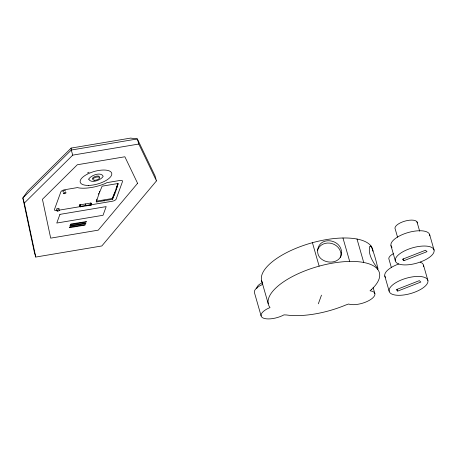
<?xml version="1.0" encoding="UTF-8"?>
<svg xmlns="http://www.w3.org/2000/svg" width="457" height="457" viewBox="0 0 457 457"><rect width="100%" height="100%" fill="white"/><g stroke="black" fill="none" stroke-linecap="round" stroke-linejoin="round"><path stroke-width="0.69" d="M96.536 201.234L96.364 202.028L112.456 199.326L115.73 191.334L118.209 183.48L102.117 186.182L98.849 194.174L96.536 201.234L96.301 200.417M90.686 203.639L90.903 203.045L80.101 204.827L79.861 205.484M91.406 204.679L91.006 205.142L80.118 206.815L80.518 206.278L91.406 204.679L90.954 203.085M112.456 199.326L112.222 198.515L115.495 190.523L117.803 183.463L118.037 184.274M318.335 303.808L321.482 295.148M156.465 180.903L101.837 245.957L35.76 257.051L34.298 251.956L22.85 197.99L27.569 191.232L71.149 148.079L130.616 138.094L137.351 138.945L155.003 175.808L156.465 180.903L138.808 144.041L137.351 138.945L71.269 150.039L22.85 197.99L24.312 203.085L35.76 257.051M24.312 203.085L72.732 155.134L138.808 144.041M262.718 284.397L260.421 285.459A15.007 5.935 -16 0 0 254.395 292.48L261.113 315.918M403.914 260.701L427.021 251.658L425.507 250.247L402.394 259.285L403.914 260.701L403.388 258.868M397.733 291.098L420.846 282.055L419.332 280.644L396.219 289.681L397.733 291.098L397.207 289.264M96.13 201.217L112.222 198.515M59.261 210.14L79.912 206.678M86.105 205.639L87.481 205.404M88.858 205.176L112.262 201.246A3.462 1.371 -16 0 0 116.118 199.161L122.545 181.452A3.462 1.371 -16 0 0 119.791 180.481L106.989 182.629L105.139 183.543A25.706 10.168 -16 0 1 78.924 187.941L77.536 187.576L64.728 189.724A3.462 1.371 -16 0 0 60.872 191.809L54.446 209.517A3.462 1.371 -16 0 0 57.194 210.488M371.215 246.889L370.404 246.249L369.713 246.426C367.702 254.509 373.392 262.764 378.036 268.984C376.3 261.627 374.214 253.092 370.924 245.872M429.689 234.789L434.07 250.076A20.102 7.952 -16 0 1 406.621 264.883A20.102 7.952 -16 0 1 403.44 251.464A20.102 7.952 -16 0 1 434.07 250.076M416.973 221.816L419.652 231.151M423.508 265.186L427.895 280.467A20.102 7.952 -16 0 1 400.441 295.279A20.102 7.952 -16 0 1 397.259 281.86A20.102 7.952 -16 0 1 427.895 280.467M397.561 237.223L395.271 229.225A11.545 4.564 -16 0 1 404.925 221.114A11.545 4.564 -16 0 1 417.287 222.965M390.964 245.586L395.351 260.873M391.381 267.619L389.09 259.622A11.545 4.564 -16 0 1 393.357 253.675M384.783 275.982L389.17 291.269M377.351 268.288L377.642 269.31M373.141 287.579L374.871 293.605M357.008 239.034L363.726 262.478M342.967 237.994L349.691 261.433M312.422 242.701L319.14 266.14M261.53 280.37L268.253 303.814M117.443 184.748L117.678 185.559M116.912 186.433L117.146 187.244M116.244 188.404L116.478 189.215M115.495 190.523L115.73 191.334M114.707 192.648L114.941 193.465M113.936 194.636L114.17 195.453M113.233 196.35L113.467 197.167M112.65 197.67L112.885 198.487M104.076 200.143L104.31 200.96M99.403 191.232L99.637 192.043M98.615 193.357L98.849 194.174M96.667 199.132L96.895 199.949M90.829 203.022L91.343 204.856M90.863 203.491L91.28 204.942M72.732 155.134L71.269 150.039L71.149 148.079M85.47 203.913L85.887 205.364M80.101 204.827L80.518 206.278M80.004 204.873L80.421 206.324M79.912 204.942L80.323 206.393M79.826 205.022L80.243 206.473M79.764 205.107L80.181 206.564M79.718 205.199L80.204 206.918M63.323 191.894A1.382 0.548 -16 0 1 63.072 191.197A1.382 0.548 -16 0 1 64.837 190.603A1.382 0.548 -16 0 1 65.397 191.197M92.88 178.995A3.502 1.388 -16 0 1 95.439 176.385A3.502 1.388 -16 0 1 99.346 177.013M56.908 209.597A1.382 0.548 -16 0 1 56.731 208.843A1.382 0.548 -16 0 1 58.616 208.318A1.382 0.548 -16 0 1 58.799 209.072M87.504 172.98A14.927 5.907 -16 0 1 89.075 172.22M391.346 246.517A20.102 7.952 -16 0 1 408.489 232.442A20.102 7.952 -16 0 1 429.769 235.801M392.032 247.346A20.102 7.952 -16 0 1 391.649 246.946M420.229 262.118A20.102 7.952 -16 0 1 423.513 266.728M385.474 277.336A20.102 7.952 -16 0 1 385.165 276.913M384.937 276.456A20.102 7.952 -16 0 1 398.715 263.986M262.564 283.054A57.713 22.827 -16 0 1 310.674 243.193A57.713 22.827 -16 0 1 372.981 251.23M256.851 288.493A11.545 4.564 -16 0 1 262.729 282.472M317.392 250.396A12.122 10.791 16.6 0 1 332.142 243.604A12.122 10.791 16.6 0 1 340.585 257.445M88.721 179.133C90.886 183.943 101.117 180.138 103.202 176.311C101.037 171.501 90.806 175.305 88.721 179.133M341.573 252.755C340.899 266.54 317.272 264.272 317.638 250.962C318.369 235.641 341.562 238.651 341.573 252.755M69.407 227.409L69.658 227.677L84.899 225.124L85.408 224.644L69.898 227.02L69.407 227.409M69.961 225.884L70.212 226.152L85.453 223.593L85.962 223.113L70.452 225.49L69.961 225.884M70.515 224.353L70.766 224.621L86.007 222.062L86.516 221.582L71.012 223.959L70.515 224.353M59.918 214.384L56.777 223.045L103.031 215.281L106.173 206.615L59.918 214.384M137.591 183.314L98.255 230.157L50.681 238.143L42.438 199.286L77.302 164.76L124.875 156.774L137.591 183.314M371.678 289.304L370.027 290.778L372.244 291.258A15.007 5.935 -16 0 1 368.845 300.626A15.007 5.935 -16 0 1 348.594 304.025L345.583 305.082A57.713 22.827 -16 0 1 286.573 314.987L283.986 314.867A15.007 5.935 -16 0 1 263.74 318.266A15.007 5.935 -16 0 1 267.139 308.898L270.013 307.567L269.282 306.493A57.713 22.827 -16 0 1 333.124 263.043A57.713 22.827 -16 0 1 371.678 289.304M88.338 185.416A16.389 6.484 -16 0 0 111.811 173.786A16.389 6.484 -16 0 0 87.733 173.963A16.389 6.484 -16 0 0 88.338 185.416M64.14 193.722A1.382 0.548 -16 0 0 66.031 192.7A1.382 0.548 -16 0 0 63.917 192.797A1.382 0.548 -16 0 0 64.14 193.722M57.633 211.094A1.382 0.548 -16 0 0 59.524 210.071A1.382 0.548 -16 0 0 57.411 210.169A1.382 0.548 -16 0 0 57.633 211.094M94.251 180.241A3.502 1.388 -16 0 0 99.609 177.944A3.502 1.388 -16 0 0 94.856 177.624A3.502 1.388 -16 0 0 94.251 180.241"/></g></svg>
